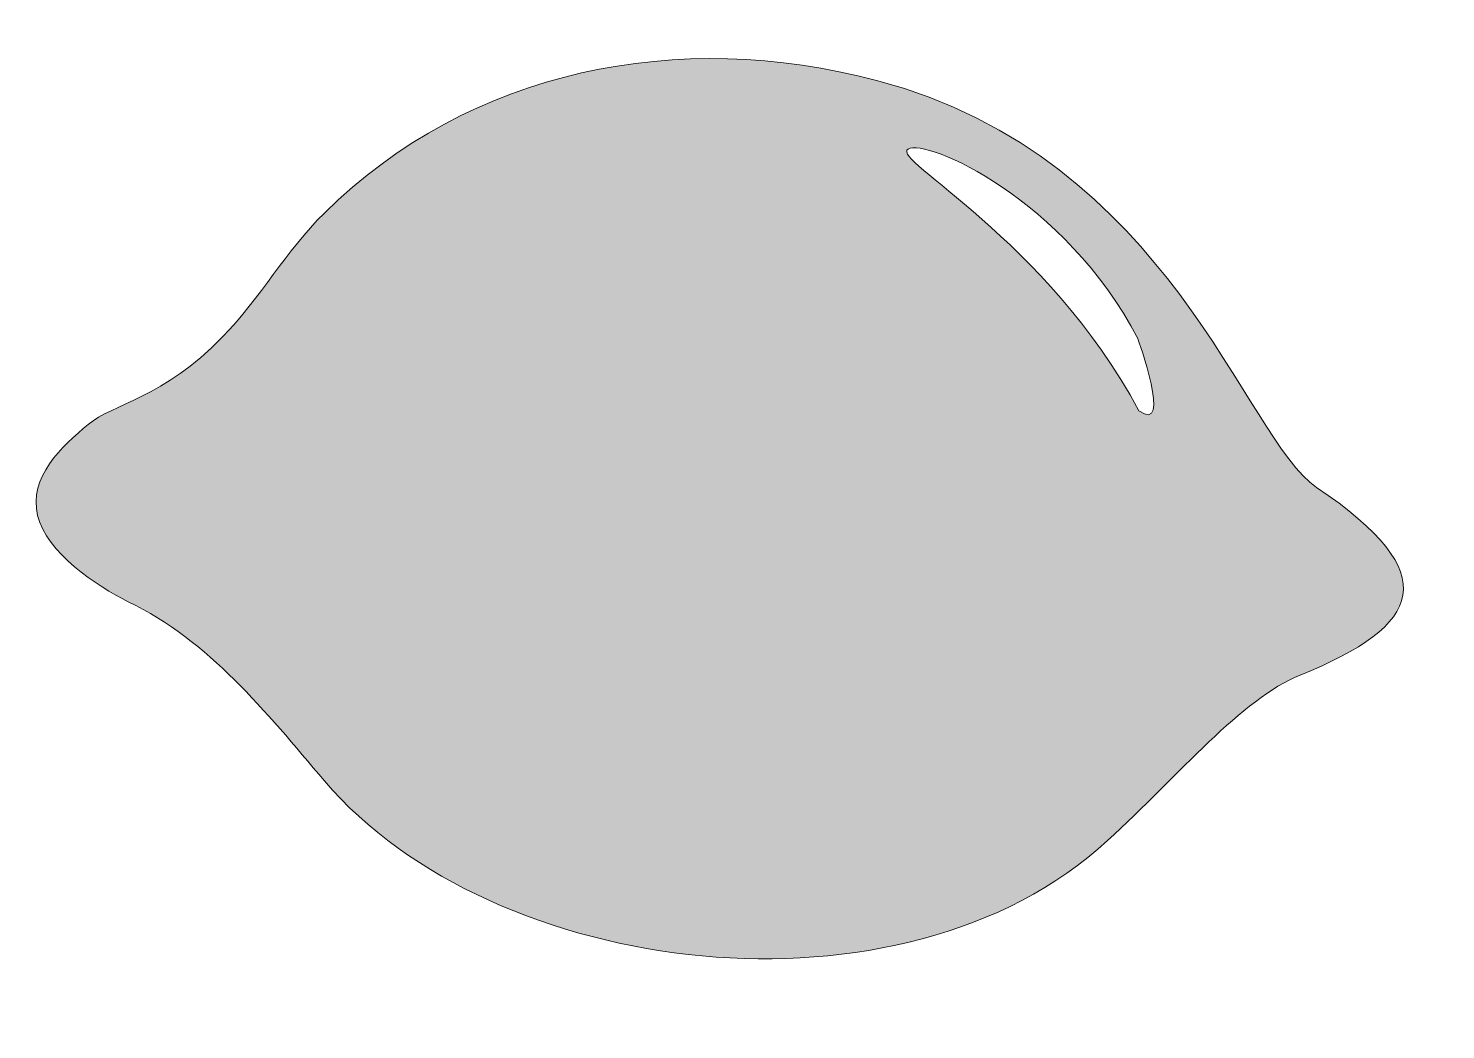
# Model space of a CAD drawing. Header units: inches. Extents: x -1 to 105, y -5 to 69.
import ezdxf

# ---------------------------------------------------------------- set-up
doc = ezdxf.new("R2010")
doc.units = ezdxf.units.IN
doc.header["$MEASUREMENT"] = 0
doc.layers.add('Layer 1', color=7, linetype='Continuous')

msp = doc.modelspace()

# ---------------------------------------------------------------- hatches: boundary and pattern name
at = {"layer": 'Layer 1', "true_color": 0xdfd800}
h = msp.add_hatch(color=52, dxfattribs=at)
h.dxf.hatch_style = 2
edge = h.paths.add_edge_path()
edge.add_spline(control_points=[(6.86, 26.53), (12.88, 23.61), (17.02, 18.41), (21.43, 13.22), (33.95, -1.49), (64.35, -5.26), (79.62, 8.78), (84.96, 13.69), (89.56, 19.31), (93.93, 21.08), (103.06, 24.78), (104.74, 28.54), (95.15, 35.02), (89.73, 38.67), (84.35, 59.47), (62.44, 65.25), (47.81, 69.12), (32.29, 66.13), (21.43, 55.4), (18.52, 52.53), (16.73, 49.16), (13.86, 46.19), (9.47, 41.65), (5.69, 41.21), (3.88, 39.7), (1.91, 38.05), (-0.57, 35.78), (0.12, 32.92), (0.78, 30.18), (4.5, 27.68), (6.86, 26.53)], knot_values=[0, 0, 0, 0, 1, 1, 1, 2, 2, 2, 3, 3, 3, 4, 4, 4, 5, 5, 5, 6, 6, 6, 7, 7, 7, 8, 8, 8, 9, 9, 9, 10, 10, 10, 10], degree=3, periodic=1)
edge = h.paths.add_edge_path()
edge.add_spline(control_points=[(64.8, 60.15), (66.1, 60.99), (76.45, 56.45), (81.87, 46.07), (81.87, 46.07), (84.47, 38.9), (81.95, 40.71), (75.01, 53.57), (63.5, 59.31), (64.8, 60.15)], knot_values=[0, 0, 0, 0, 1, 1, 1, 2, 2, 2, 3, 3, 3, 3], degree=3, periodic=1)

# ---------------------------------------------------------------- linework, layer by layer
at = {"layer": 'Layer 1', "lineweight": 0}
for points, knots in [([(6.86, 26.53), (12.88, 23.61), (17.02, 18.41), (21.43, 13.22), (33.95, -1.49), (64.35, -5.26), (79.62, 8.78), (84.96, 13.69), (89.56, 19.31), (93.93, 21.08), (103.06, 24.78), (104.74, 28.54), (95.15, 35.02), (89.73, 38.67), (84.35, 59.47), (62.44, 65.25), (47.81, 69.12), (32.29, 66.13), (21.43, 55.4), (18.52, 52.53), (16.73, 49.16), (13.86, 46.19), (9.47, 41.65), (5.69, 41.21), (3.88, 39.7), (1.91, 38.05), (-0.57, 35.78), (0.12, 32.92), (0.78, 30.18), (4.5, 27.68), (6.86, 26.53)], [0, 0, 0, 0, 1, 1, 1, 2, 2, 2, 3, 3, 3, 4, 4, 4, 5, 5, 5, 6, 6, 6, 7, 7, 7, 8, 8, 8, 9, 9, 9, 10, 10, 10, 10]), ([(64.8, 60.15), (66.1, 60.99), (76.45, 56.45), (81.87, 46.07), (81.87, 46.07), (84.47, 38.9), (81.95, 40.71), (75.01, 53.57), (63.5, 59.31), (64.8, 60.15)], [0, 0, 0, 0, 1, 1, 1, 2, 2, 2, 3, 3, 3, 3])]:
    msp.add_open_spline(points, degree=3, knots=knots, dxfattribs=at)

doc.saveas('drawing.dxf')
